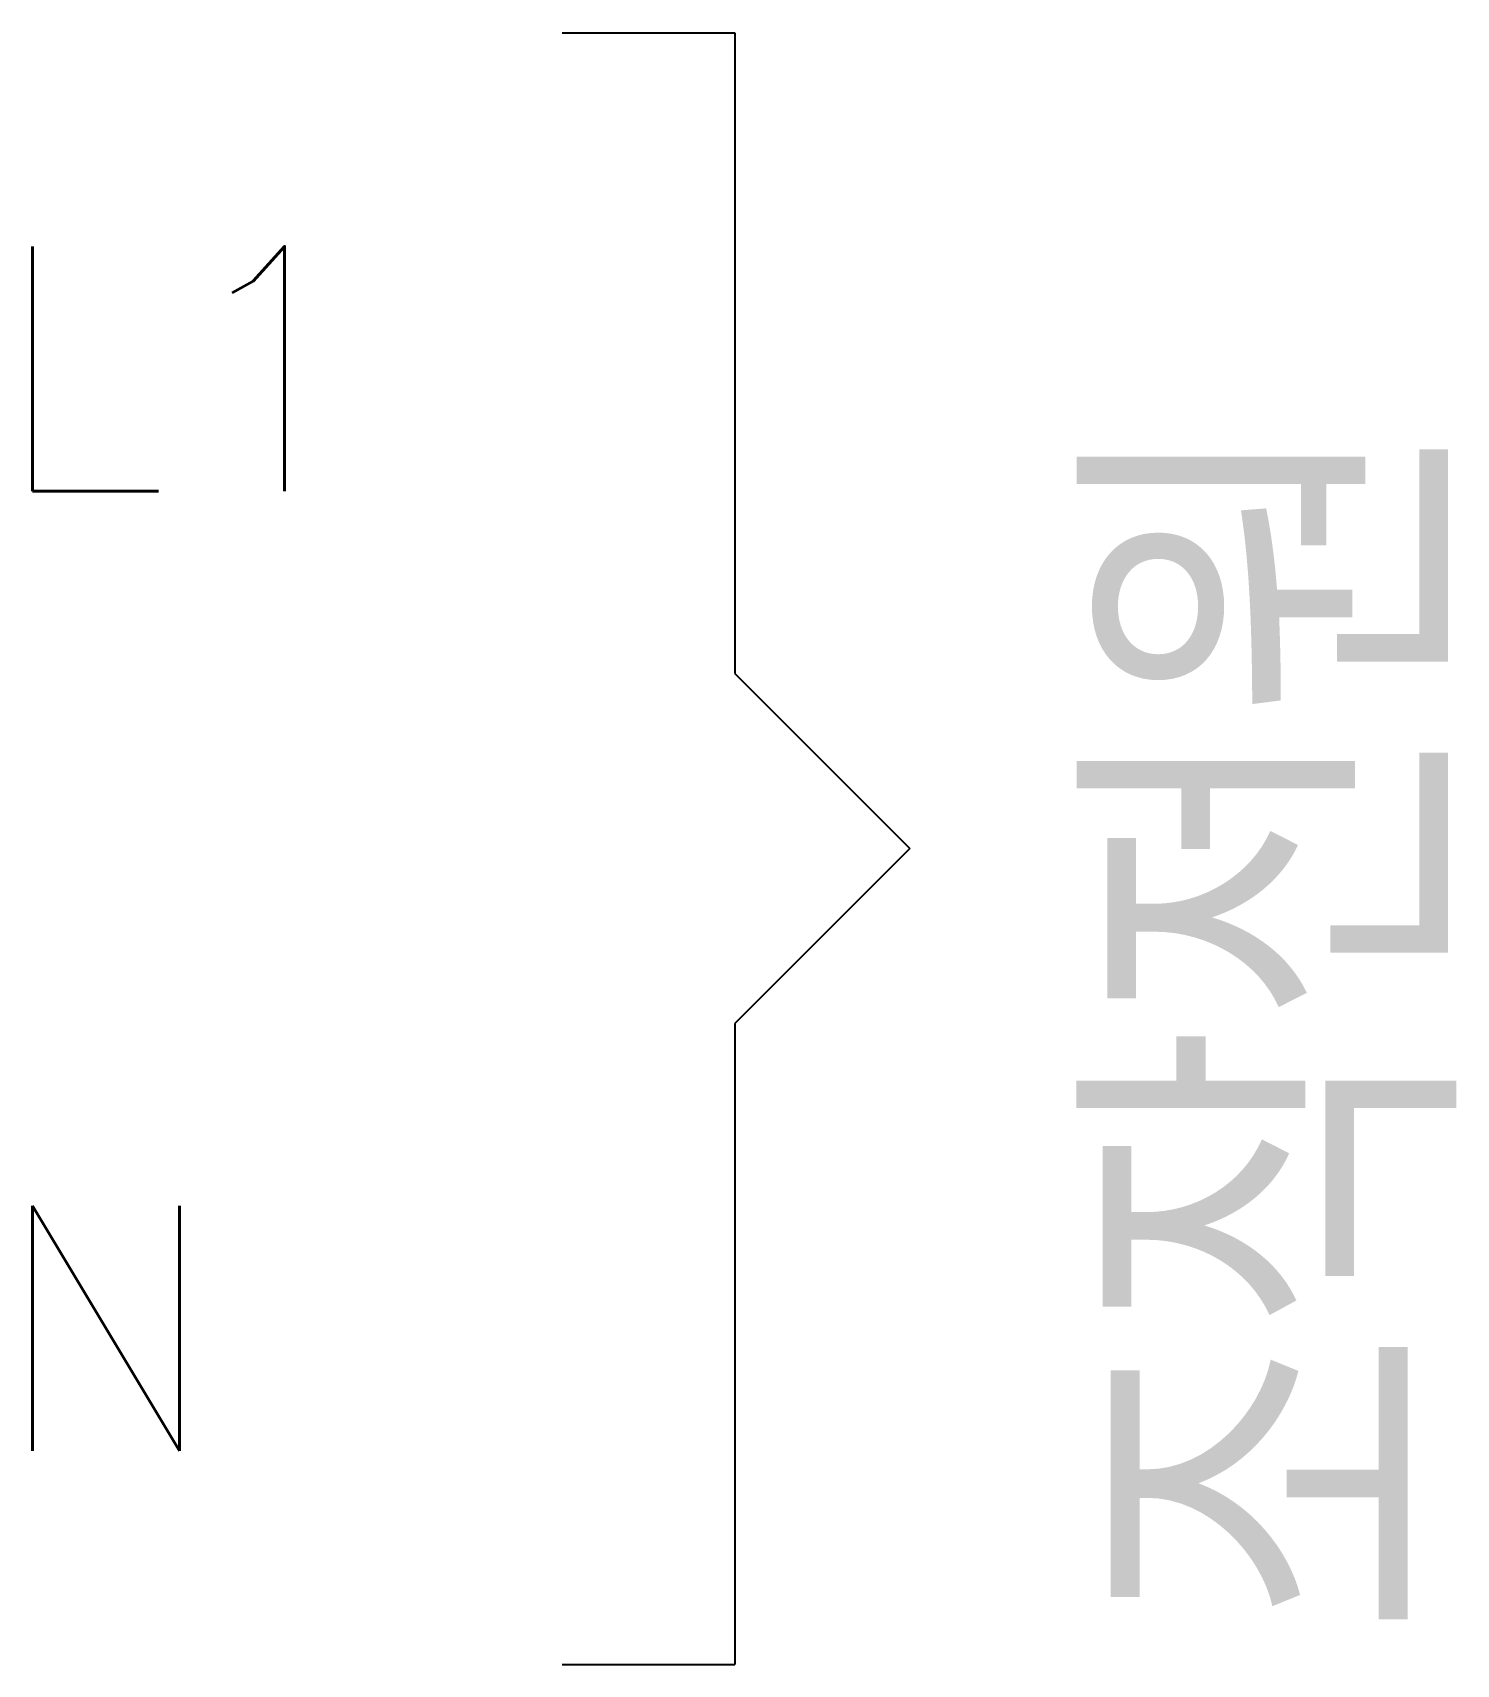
# Model space of a CAD drawing. Header units: millimetres. Extents: x 60229 to 91621, y 21923 to 36546.
# Drawn here: x 74005.7 to 74133.1, y 24215.9 to 24362 of the extents above; entities that cross this region are included whole.
import ezdxf

# ---------------------------------------------------------------- set-up
doc = ezdxf.new("R2010")
doc.units = ezdxf.units.MM
doc.styles.add('ROMANS', font='romans.shx', dxfattribs={"bigfont": 'fhg.shx'})

msp = doc.modelspace()

# ---------------------------------------------------------------- linework, layer by layer
at = {"color": 3, "lineweight": -2}
for p, q in [((74053.08, 24361.96), (74068.53, 24361.96)), ((74068.53, 24361.96), (74068.53, 24304.6)), ((74068.53, 24304.6), (74084.18, 24288.95)), ((74084.18, 24288.95), (74068.53, 24273.3)), ((74068.53, 24273.3), (74068.53, 24215.94)), ((74053.08, 24215.94), (74068.53, 24215.94))]:
    msp.add_line(p, q, dxfattribs=at)

# ---------------------------------------------------------------- texts
at = {"color": 2, "lineweight": -2, "style": 'ROMANS'}
for s, p in [('L1', (74001.94, 24320.93)), ('N', (74001.94, 24235.06))]:
    msp.add_text(s, height=21.91, dxfattribs=at).set_placement(p)
at = {"color": 7, "lineweight": -2, "style": 'ROMANS'}
msp.add_text('조작전원', height=31.3, rotation=90, dxfattribs=at).set_placement((74133.14, 24218.47))

doc.saveas('drawing.dxf')
